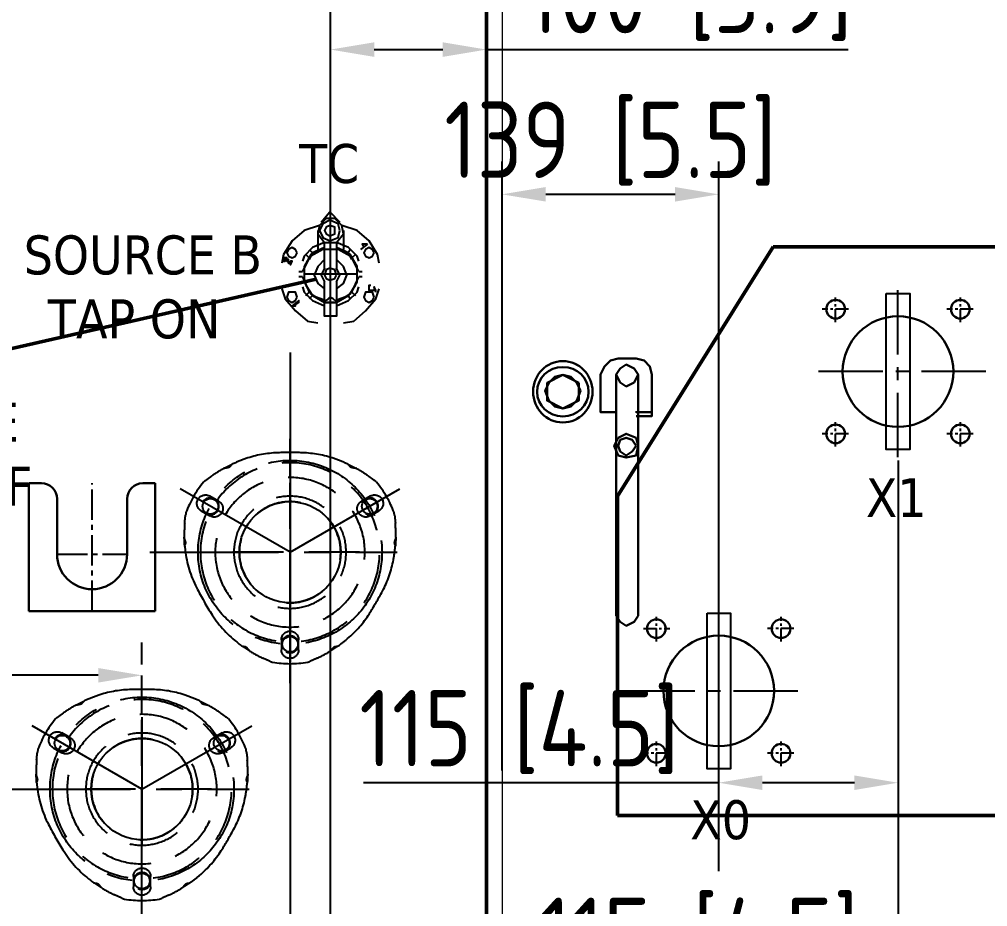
# Model space of a CAD drawing. Header units: millimetres. Extents: x 237080 to 246815, y -181726 to -175279.
# Drawn here: x 239253 to 239874, y -177125 to -176555 of the extents above; entities that cross this region are included whole.
import ezdxf

# ---------------------------------------------------------------- set-up
doc = ezdxf.new("R2010")
doc.units = ezdxf.units.MM
doc.header["$LTSCALE"] = 13
for name, pattern in [('CENTER', [50.8, 31.75, -6.35, 6.35, -6.35]), ('CENTER2', [1.125, 0.75, -0.125, 0.125, -0.125]), ('CENTERX2', [101.6, 63.5, -12.7, 12.7, -12.7]), ('DASHED', [0.75, 0.5, -0.25])]:
    doc.linetypes.add(name, pattern=pattern)
doc.layers.get('0').update_dxf_attribs({"color": 1, "linetype": 'CENTER'})
for name, color, linetype in [('1', 4, 'Continuous'), ('2', 3, 'Continuous'), ('2细线层', 4, 'Continuous'), ('3中心线层', 1, 'CENTER'), ('4虚线层', 6, 'DASHED'), ('中心线', 1, 'CENTER2'), ('粗实线', 4, 'Continuous')]:
    doc.layers.add(name, color=color, linetype=linetype)
for name, color, linetype, lineweight in [('1粗实线', 4, 'Continuous', 50), ('2细实线', 3, 'Continuous', 20), ('标注、文本', 3, 'Continuous', 25)]:
    doc.layers.add(name, color=color, linetype=linetype, lineweight=lineweight)
doc.styles.get("Standard").update_dxf_attribs({"font": 'gbenor.shx', "bigfont": 'gbcbig.shx'})
doc.styles.add('Tahoma$001', font='tahoma.ttf', dxfattribs={"height": 2.159784})
doc.dimstyles.new('英寸 1-10', dxfattribs={"dimscale": 14, "dimtxt": 3.5, "dimasz": 2, "dimexe": 1.5, "dimexo": 0.5, "dimgap": 0.5, "dimtad": 1, "dimtoh": 1, "dimdec": 1, "dimdsep": 46, "dimtxsty": 'Standard', "dimcen": 2.5, "dimclrd": 3, "dimclre": 3, "dimclrt": 3, "dimadec": 0, "dimazin": 2, "dimtfac": 1, "dimtdec": 1, "dimtmove": 0, "dimatfit": 2, "dimfxl": 1, "dimarcsym": 0})

# ---------------------------------------------------------------- blocks, each defined once
blk = doc.blocks.new('A$C712F3155')
at = {"layer": '1', "color": 1, "linetype": 'CENTERX2', "lineweight": -3, "ltscale": 0.1}
for p, q in [((90, 0), (90, 156.99)), ((90, 84.09), (19.54, 124.77)), ((90, 130.33), (90, 35.46)), ((90, 84.09), (160.46, 124.77)), ((0, 84.09), (158.71, 84.09))]:
    blk.add_line(p, q, dxfattribs=at)
blk.add_circle((90, 84.09), 59, dxfattribs=at)
at = {"layer": '2细线层'}
for centre in [(38.9, 113.59), (141.1, 113.59), (90, 25.09)]:
    blk.add_circle(centre, 5, dxfattribs=at)
at = {"layer": '标注、文本'}
for centre in [(38.9, 113.59), (141.1, 113.59), (90, 25.09)]:
    blk.add_arc(centre, 5.5, 242.67153, 150.00001, dxfattribs=at)
at = {"layer": '粗实线'}
blk.add_circle((90, 84.09), 32.5, dxfattribs=at)
blk = doc.blocks.new('0.020')
at = {"layer": '中心线', "ltscale": 2}
for p, q in [((13611.24, 16499.07), (13611.24, 16581.07)), ((13588.74, 16535.57), (13633.74, 16535.57))]:
    blk.add_line(p, q, dxfattribs=at)
at = {"layer": '粗实线', "lineweight": 30}
for p, q in [((13570.74, 16499.07), (13570.74, 16581.07)), ((13570.74, 16581.07), (13578.74, 16581.07)), ((13643.74, 16581.07), (13651.74, 16581.07)), ((13651.74, 16499.07), (13651.74, 16581.07)), ((13588.74, 16535.57), (13588.74, 16571.07)), ((13633.74, 16535.57), (13633.74, 16571.07)), ((13570.74, 16499.07), (13651.74, 16499.07))]:
    blk.add_line(p, q, dxfattribs=at)
for centre, radius, start, end in [((13578.74, 16571.07), 10, 0, 90), ((13643.74, 16571.07), 10, 90, 180), ((13611.24, 16535.57), 22.5, 180, 0)]:
    blk.add_arc(centre, radius, start, end, dxfattribs=at)
blk = doc.blocks.new('*D241')
at = {"layer": '2细实线', "color": 3, "linetype": 'ByBlock', "lineweight": -2}
for p, q in [((239204.68, -176998.23), (239204.68, -176955.5)), ((239331.68, -176969.63), (239331.68, -176955.5)), ((239204.68, -176976.5), (238972.8, -176976.5)), ((239303.68, -176976.5), (239232.68, -176976.5))]:
    blk.add_line(p, q, dxfattribs=at)
at = {"layer": '2细实线', "color": 3, "linetype": 'ByBlock'}
for points in [[(239232.68, -176971.83), (239232.68, -176981.16), (239204.68, -176976.5)], [(239303.68, -176971.83), (239303.68, -176981.16), (239331.68, -176976.5)]]:
    blk.add_solid(points, dxfattribs=at)
at = {"layer": 'Defpoints', "color": 0, "linetype": 'ByBlock'}
for p in [(239204.68, -176976.5), (239331.68, -176976.63), (239204.68, -177005.23)]:
    blk.add_point(p, dxfattribs=at)
at = {"layer": '2细实线', "color": 3, "linetype": 'ByBlock', "insert": (239074.74, -176943.97), "char_height": 49, "attachment_point": 5}
blk.add_mtext('127 [5.0]', dxfattribs=at)
blk = doc.blocks.new('A$C03F92070')
at = {"layer": '4虚线层', "ltscale": 5}
for p, q in [((67.85, 40.24), (67.85, 116.01)), ((16.36, 107.57), (21.99, 104.32)), ((113.71, 104.32), (119.34, 107.57)), ((16.49, 94.79), (10.86, 98.04)), ((124.84, 98.04), (119.21, 94.79)), ((23.33, 71.49), (112.37, 71.49)), ((62.35, 8.86), (62.35, 15.36)), ((73.35, 15.36), (73.35, 8.86))]:
    blk.add_line(p, q, dxfattribs=at)
for radius in [57.5, 48, 36, 32.5]:
    blk.add_circle((67.85, 71.49), radius, dxfattribs=at)
at = {"layer": '4虚线层', "ltscale": 5, "extrusion": (0, 0, -1)}
for centre, radius, start, end in [((-68.85, 46.49), 90, 64.92451, 71.02185), ((-62.34, 65.41), 70, 71.02185, 87.94531), ((-67.85, -88.03), 223.54, 87.94531, 92.05469), ((-73.35, 65.41), 70, 92.05469, 108.97815), ((-66.85, 46.49), 90, 108.97815, 115.07549), ((-68.85, 46.49), 90, 55.4521, 61.38179), ((-66.85, 46.49), 90, 118.61821, 124.5479), ((-67.85, 71.49), 71.5, 20.96454, 39.03546), ((-68.85, 46.49), 90, 51.08313, 52.23427), ((-66.85, 46.49), 90, 127.76573, 128.91687), ((-67.85, 71.49), 71.5, 140.96454, 159.03546), ((-90, 83.12), 90, 7.76573, 8.91687), ((-45.7, 83.12), 90, 171.08313, 172.23427), ((-90, 83.12), 90, 358.61821, 4.5479), ((-45.7, 83.12), 90, 175.4521, 181.38179), ((-90, 83.12), 90, 349.46719, 355.07549), ((-45.7, 83.12), 90, 184.92451, 186.60228), ((-65.57, 80.82), 70, 186.60228, 207.21776), ((-70.33, 79.46), 70, 331.9245, 349.46719), ((-205.81, 151.73), 223.54, 327.65027, 331.9245), ((70.97, 151.05), 223.54, 207.21776, 212.35682), ((-76.09, 69.57), 70, 310.17076, 327.65027), ((-58.73, 68.87), 70, 212.35682, 233.02623), ((-89, 84.85), 90, 304.92451, 310.17076), ((-46.7, 84.85), 90, 233.02623, 235.07549), ((-89, 84.85), 90, 295.4521, 301.38179), ((-46.7, 84.85), 90, 238.61821, 244.5479), ((-89, 84.85), 90, 291.08313, 292.23427), ((-67.85, 71.49), 71.5, 260.96454, 279.03546), ((-46.7, 84.85), 90, 247.76573, 248.91687)]:
    blk.add_arc(centre, radius, start, end, dxfattribs=at)
at = {"layer": '4虚线层', "ltscale": 5}
for centre, start, end in [((13.61, 102.81), 60, 240), ((122.09, 102.81), 300, 120), ((19.24, 99.56), 240, 60), ((116.46, 99.56), 120, 300), ((67.85, 15.36), 0, 180), ((67.85, 8.86), 180, 0)]:
    blk.add_arc(centre, 5.5, start, end, dxfattribs=at)
for points, knots in [([(30.89, 128.1), (30.89, 128.1), (30.88, 128.1), (30.83, 128.07), (30.76, 128.04), (30.57, 127.95), (30.45, 127.89), (30.18, 127.77), (30.03, 127.69), (29.7, 127.53), (29.52, 127.45), (29.16, 127.27), (28.96, 127.17), (28.58, 126.98), (28.39, 126.89), (27.99, 126.69), (27.8, 126.59), (27.42, 126.39), (27.24, 126.3), (26.87, 126.11), (26.7, 126.02), (26.39, 125.85), (26.24, 125.77), (25.98, 125.63), (25.87, 125.57), (25.69, 125.47), (25.63, 125.44), (25.58, 125.41), (25.57, 125.4), (25.57, 125.4), (25.57, 125.4), (25.57, 125.4)], [0, 0, 0, 0, 0.043819, 0.043819, 0.119878, 0.119878, 0.195937, 0.195937, 0.271996, 0.271996, 0.348055, 0.348055, 0.424114, 0.424114, 0.500173, 0.500173, 0.576231, 0.576231, 0.65229, 0.65229, 0.728349, 0.728349, 0.804408, 0.804408, 0.880467, 0.880467, 0.956526, 0.956526, 0.994556, 0.994556, 1, 1, 1, 1]), ([(30.71, 128.01), (30.65, 127.99), (30.59, 127.94), (30.48, 127.84), (30.42, 127.77), (30.3, 127.62), (30.24, 127.54), (30.11, 127.35), (30.04, 127.25), (29.89, 127.05), (29.81, 126.95), (29.62, 126.74), (29.51, 126.65), (29.29, 126.47), (29.16, 126.4), (28.9, 126.26), (28.77, 126.2), (28.36, 126.06), (28.08, 125.99), (27.53, 125.87), (27.26, 125.83), (26.87, 125.76), (26.75, 125.74), (26.5, 125.7), (26.38, 125.67), (26.05, 125.61), (25.85, 125.56), (25.74, 125.5)], [0, 0, 0, 0, 0.0625, 0.0625, 0.125, 0.125, 0.1875, 0.1875, 0.25, 0.25, 0.3125, 0.3125, 0.375, 0.375, 0.4375, 0.4375, 0.5, 0.5, 0.625, 0.625, 0.75, 0.75, 0.8125, 0.8125, 0.875, 0.875, 1, 1, 1, 1]), ([(110.13, 125.4), (110.13, 125.4), (110.13, 125.4), (110.13, 125.4), (110.12, 125.41), (110.07, 125.44), (110.01, 125.47), (109.83, 125.57), (109.72, 125.63), (109.46, 125.77), (109.31, 125.85), (108.99, 126.02), (108.81, 126.11), (108.45, 126.3), (108.26, 126.4), (107.88, 126.6), (107.68, 126.7), (107.29, 126.9), (107.1, 127), (106.72, 127.18), (106.53, 127.28), (106.16, 127.46), (105.99, 127.54), (105.66, 127.7), (105.51, 127.77), (105.24, 127.9), (105.12, 127.95), (104.94, 128.04), (104.87, 128.07), (104.82, 128.09), (104.81, 128.1), (104.8, 128.1), (104.8, 128.1), (104.8, 128.1)], [0, 0, 0, 0, 0.005743, 0.005743, 0.043766, 0.043766, 0.119813, 0.119813, 0.195859, 0.195859, 0.271906, 0.271906, 0.347952, 0.347952, 0.423999, 0.423999, 0.500046, 0.500046, 0.576092, 0.576092, 0.652139, 0.652139, 0.728185, 0.728185, 0.804232, 0.804232, 0.880279, 0.880279, 0.956325, 0.956325, 0.994349, 0.994349, 1, 1, 1, 1]), ([(109.96, 125.5), (109.9, 125.53), (109.83, 125.55), (109.65, 125.6), (109.54, 125.63), (109.21, 125.7), (108.96, 125.74), (108.44, 125.83), (108.17, 125.87), (107.63, 125.99), (107.34, 126.06), (106.94, 126.2), (106.8, 126.26), (106.54, 126.39), (106.42, 126.47), (106.19, 126.64), (106.08, 126.74), (105.9, 126.94), (105.81, 127.05), (105.66, 127.25), (105.59, 127.35), (105.46, 127.53), (105.39, 127.62), (105.28, 127.77), (105.22, 127.84), (105.11, 127.94), (105.05, 127.99), (104.99, 128.01)], [0, 0, 0, 0, 0.0625, 0.0625, 0.125, 0.125, 0.25, 0.25, 0.375, 0.375, 0.5, 0.5, 0.5625, 0.5625, 0.625, 0.625, 0.6875, 0.6875, 0.75, 0.75, 0.8125, 0.8125, 0.875, 0.875, 0.9375, 0.9375, 1, 1, 1, 1]), ([(14.22, 118.02), (14.2, 118), (14.15, 117.96), (14.08, 117.91), (14.01, 117.86), (13.97, 117.82), (13.95, 117.81)], [0, 0, 0, 0, 0.251777, 0.501943, 0.751136, 1, 1, 1, 1]), ([(14.55, 118.27), (14.52, 118.25), (14.46, 118.2), (14.38, 118.14), (14.3, 118.08), (14.25, 118.04), (14.22, 118.02)], [0, 0, 0, 0, 0.251749, 0.501948, 0.751171, 1, 1, 1, 1]), ([(15.74, 119.15), (15.69, 119.12), (15.59, 119.05), (15.45, 118.94), (15.32, 118.84), (15.18, 118.74), (15.05, 118.65), (14.92, 118.55), (14.8, 118.45), (14.67, 118.36), (14.59, 118.3), (14.55, 118.27)], [0, 0, 0, 0, 0.114473, 0.22719, 0.338528, 0.448878, 0.558641, 0.668227, 0.778044, 0.888502, 1, 1, 1, 1]), ([(17.82, 120.63), (17.81, 120.62), (17.74, 120.57), (17.58, 120.46), (17.28, 120.26), (16.94, 120.02), (16.6, 119.78), (16.29, 119.55), (16.01, 119.35), (15.83, 119.22), (15.74, 119.15)], [0, 0, 0, 0, 0.026865, 0.187364, 0.351072, 0.511786, 0.674931, 0.783277, 0.891149, 1, 1, 1, 1]), ([(119.96, 119.15), (119.92, 119.19), (119.82, 119.25), (119.69, 119.35), (119.55, 119.45), (119.41, 119.55), (119.28, 119.65), (119.06, 119.81), (118.76, 120.02), (118.42, 120.26), (118.12, 120.46), (117.96, 120.57), (117.89, 120.62), (117.88, 120.63)], [0, 0, 0, 0, 0.05466, 0.108896, 0.162888, 0.216817, 0.270864, 0.325211, 0.488741, 0.649833, 0.813717, 0.974388, 1, 1, 1, 1]), ([(121.15, 118.27), (121.11, 118.3), (121.03, 118.36), (120.9, 118.45), (120.78, 118.55), (120.65, 118.65), (120.52, 118.74), (120.38, 118.84), (120.25, 118.94), (120.1, 119.05), (120.01, 119.12), (119.96, 119.15)], [0, 0, 0, 0, 0.111498, 0.221956, 0.331773, 0.441359, 0.551122, 0.661472, 0.77281, 0.885527, 1, 1, 1, 1]), ([(121.48, 118.02), (121.45, 118.04), (121.4, 118.08), (121.32, 118.14), (121.23, 118.2), (121.18, 118.25), (121.15, 118.27)], [0, 0, 0, 0, 0.248829, 0.498052, 0.748251, 1, 1, 1, 1]), ([(121.75, 117.81), (121.73, 117.82), (121.69, 117.86), (121.62, 117.91), (121.55, 117.96), (121.5, 118), (121.48, 118.02)], [0, 0, 0, 0, 0.248864, 0.498057, 0.748223, 1, 1, 1, 1]), ([(13.95, 117.81), (13.92, 117.79), (13.88, 117.76), (13.82, 117.71), (13.77, 117.67), (13.74, 117.65), (13.73, 117.64)], [0, 0, 0, 0, 0.272943, 0.542517, 0.809704, 1, 1, 1, 1]), ([(121.97, 117.64), (121.96, 117.65), (121.93, 117.67), (121.88, 117.71), (121.82, 117.76), (121.78, 117.79), (121.75, 117.81)], [0, 0, 0, 0, 0.190293, 0.457482, 0.727057, 1, 1, 1, 1]), ([(0.69, 94.25), (0.68, 94.21), (0.67, 94.11), (0.65, 93.95), (0.63, 93.8), (0.61, 93.64), (0.59, 93.47), (0.57, 93.31), (0.55, 93.14), (0.53, 92.96), (0.52, 92.85), (0.52, 92.79)], [0, 0, 0, 0, 0.111498, 0.221956, 0.331773, 0.441359, 0.551122, 0.661472, 0.77281, 0.885527, 1, 1, 1, 1]), ([(0.74, 94.67), (0.73, 94.63), (0.73, 94.57), (0.71, 94.47), (0.7, 94.36), (0.69, 94.29), (0.69, 94.25)], [0, 0, 0, 0, 0.248829, 0.498052, 0.748251, 1, 1, 1, 1]), ([(0.82, 95.29), (0.82, 95.27), (0.81, 95.24), (0.81, 95.17), (0.8, 95.1), (0.79, 95.04), (0.78, 95.01)], [0, 0, 0, 0, 0.190297, 0.457484, 0.727058, 1, 1, 1, 1]), ([(134.92, 95.01), (134.91, 95.04), (134.9, 95.1), (134.89, 95.17), (134.89, 95.24), (134.88, 95.27), (134.88, 95.29)], [0, 0, 0, 0, 0.272943, 0.542517, 0.809704, 1, 1, 1, 1]), ([(134.96, 94.67), (134.96, 94.7), (134.95, 94.76), (134.94, 94.85), (134.93, 94.93), (134.92, 94.98), (134.92, 95.01)], [0, 0, 0, 0, 0.251777, 0.501943, 0.751136, 1, 1, 1, 1]), ([(135.01, 94.25), (135.01, 94.29), (135, 94.36), (134.99, 94.47), (134.97, 94.57), (134.96, 94.63), (134.96, 94.67)], [0, 0, 0, 0, 0.251749, 0.501948, 0.751171, 1, 1, 1, 1]), ([(135.18, 92.79), (135.18, 92.85), (135.16, 92.96), (135.15, 93.14), (135.13, 93.31), (135.11, 93.47), (135.09, 93.64), (135.07, 93.8), (135.05, 93.95), (135.03, 94.11), (135.02, 94.21), (135.01, 94.25)], [0, 0, 0, 0, 0.114473, 0.22719, 0.338528, 0.448878, 0.558641, 0.668227, 0.778044, 0.888502, 1, 1, 1, 1]), ([(0.52, 92.79), (0.51, 92.73), (0.5, 92.62), (0.48, 92.45), (0.46, 92.28), (0.45, 92.11), (0.43, 91.95), (0.4, 91.68), (0.37, 91.32), (0.33, 90.9), (0.3, 90.54), (0.29, 90.34), (0.28, 90.26), (0.28, 90.25)], [0, 0, 0, 0, 0.05466, 0.108897, 0.162889, 0.216817, 0.270864, 0.325211, 0.488741, 0.649833, 0.813717, 0.974388, 1, 1, 1, 1]), ([(135.42, 90.25), (135.42, 90.26), (135.41, 90.34), (135.4, 90.54), (135.37, 90.9), (135.33, 91.31), (135.29, 91.73), (135.25, 92.11), (135.22, 92.45), (135.2, 92.67), (135.18, 92.79)], [0, 0, 0, 0, 0.026865, 0.187364, 0.351073, 0.511786, 0.674931, 0.783277, 0.891149, 1, 1, 1, 1]), ([(0.02, 81.15), (0.02, 81.15), (0.02, 81.15), (0.02, 81.15), (0.02, 81.14), (0.02, 81.08), (0.02, 81.01), (0.02, 80.81), (0.03, 80.68), (0.04, 80.38), (0.04, 80.21), (0.05, 79.85), (0.06, 79.65), (0.08, 79.24), (0.09, 79.03), (0.11, 78.6), (0.12, 78.38), (0.14, 77.94), (0.16, 77.72), (0.18, 77.3), (0.2, 77.09), (0.23, 76.68), (0.24, 76.49), (0.27, 76.13), (0.28, 75.96), (0.3, 75.67), (0.32, 75.54), (0.33, 75.33), (0.34, 75.26), (0.34, 75.2), (0.35, 75.19), (0.35, 75.19), (0.35, 75.19), (0.35, 75.19)], [0, 0, 0, 0, 0.005743, 0.005743, 0.043766, 0.043766, 0.119813, 0.119813, 0.195859, 0.195859, 0.271906, 0.271906, 0.347952, 0.347952, 0.423999, 0.423999, 0.500046, 0.500046, 0.576092, 0.576092, 0.652139, 0.652139, 0.728185, 0.728185, 0.804232, 0.804232, 0.880279, 0.880279, 0.956325, 0.956325, 0.994349, 0.994349, 1, 1, 1, 1]), ([(0.02, 80.95), (0.02, 80.89), (0.04, 80.81), (0.08, 80.63), (0.12, 80.53), (0.22, 80.21), (0.31, 79.97), (0.5, 79.47), (0.59, 79.22), (0.76, 78.69), (0.85, 78.41), (0.92, 77.98), (0.94, 77.84), (0.96, 77.55), (0.95, 77.4), (0.91, 77.12), (0.88, 76.97), (0.8, 76.71), (0.75, 76.59), (0.65, 76.35), (0.6, 76.24), (0.51, 76.03), (0.47, 75.94), (0.39, 75.76), (0.37, 75.68), (0.33, 75.53), (0.32, 75.46), (0.33, 75.4)], [0, 0, 0, 0, 0.0625, 0.0625, 0.125, 0.125, 0.25, 0.25, 0.375, 0.375, 0.5, 0.5, 0.5625, 0.5625, 0.625, 0.625, 0.6875, 0.6875, 0.75, 0.75, 0.8125, 0.8125, 0.875, 0.875, 0.9375, 0.9375, 1, 1, 1, 1]), ([(135.37, 75.4), (135.38, 75.46), (135.37, 75.53), (135.33, 75.68), (135.31, 75.76), (135.23, 75.94), (135.19, 76.03), (135.1, 76.24), (135.04, 76.35), (134.95, 76.58), (134.9, 76.71), (134.82, 76.97), (134.79, 77.11), (134.75, 77.4), (134.74, 77.54), (134.76, 77.83), (134.78, 77.98), (134.85, 78.4), (134.93, 78.68), (135.11, 79.21), (135.2, 79.47), (135.34, 79.84), (135.38, 79.96), (135.47, 80.2), (135.51, 80.31), (135.62, 80.63), (135.68, 80.83), (135.68, 80.95)], [0, 0, 0, 0, 0.0625, 0.0625, 0.125, 0.125, 0.1875, 0.1875, 0.25, 0.25, 0.3125, 0.3125, 0.375, 0.375, 0.4375, 0.4375, 0.5, 0.5, 0.625, 0.625, 0.75, 0.75, 0.8125, 0.8125, 0.875, 0.875, 1, 1, 1, 1]), ([(135.35, 75.19), (135.35, 75.19), (135.35, 75.2), (135.36, 75.26), (135.37, 75.34), (135.38, 75.54), (135.4, 75.67), (135.42, 75.97), (135.43, 76.14), (135.46, 76.51), (135.48, 76.7), (135.5, 77.11), (135.52, 77.32), (135.54, 77.75), (135.56, 77.97), (135.58, 78.41), (135.59, 78.62), (135.61, 79.05), (135.62, 79.26), (135.64, 79.67), (135.65, 79.86), (135.66, 80.22), (135.66, 80.39), (135.67, 80.68), (135.67, 80.81), (135.68, 81.01), (135.68, 81.08), (135.68, 81.14), (135.68, 81.15), (135.68, 81.15), (135.68, 81.15), (135.68, 81.15)], [0, 0, 0, 0, 0.043819, 0.043819, 0.119878, 0.119878, 0.195937, 0.195937, 0.271996, 0.271996, 0.348055, 0.348055, 0.424114, 0.424114, 0.500173, 0.500173, 0.576232, 0.576232, 0.65229, 0.65229, 0.728349, 0.728349, 0.804408, 0.804408, 0.880467, 0.880467, 0.956526, 0.956526, 0.994556, 0.994556, 1, 1, 1, 1]), ([(37.3, 11.18), (37.3, 11.18), (37.31, 11.17), (37.36, 11.14), (37.42, 11.09), (37.59, 10.98), (37.7, 10.9), (37.95, 10.73), (38.09, 10.63), (38.39, 10.43), (38.55, 10.32), (38.89, 10.09), (39.07, 9.97), (39.42, 9.73), (39.61, 9.61), (39.98, 9.37), (40.16, 9.26), (40.51, 9.03), (40.69, 8.91), (41.04, 8.69), (41.2, 8.59), (41.51, 8.4), (41.65, 8.31), (41.9, 8.16), (42.01, 8.09), (42.18, 7.99), (42.24, 7.95), (42.29, 7.92), (42.3, 7.91), (42.3, 7.91), (42.3, 7.91), (42.3, 7.91)], [0, 0, 0, 0, 0.043819, 0.043819, 0.119878, 0.119878, 0.195937, 0.195937, 0.271996, 0.271996, 0.348055, 0.348055, 0.424114, 0.424114, 0.500173, 0.500173, 0.576231, 0.576231, 0.65229, 0.65229, 0.728349, 0.728349, 0.804408, 0.804408, 0.880467, 0.880467, 0.956526, 0.956526, 0.994556, 0.994556, 1, 1, 1, 1]), ([(37.47, 11.06), (37.52, 11.02), (37.59, 11), (37.73, 10.95), (37.82, 10.93), (38.01, 10.91), (38.11, 10.9), (38.34, 10.88), (38.46, 10.87), (38.71, 10.83), (38.85, 10.81), (39.11, 10.75), (39.25, 10.71), (39.52, 10.6), (39.64, 10.53), (39.89, 10.37), (40.01, 10.29), (40.34, 10.01), (40.54, 9.8), (40.91, 9.38), (41.09, 9.17), (41.34, 8.87), (41.42, 8.77), (41.58, 8.58), (41.66, 8.48), (41.88, 8.23), (42.02, 8.08), (42.13, 8.02)], [0, 0, 0, 0, 0.0625, 0.0625, 0.125, 0.125, 0.1875, 0.1875, 0.25, 0.25, 0.3125, 0.3125, 0.375, 0.375, 0.4375, 0.4375, 0.5, 0.5, 0.625, 0.625, 0.75, 0.75, 0.8125, 0.8125, 0.875, 0.875, 1, 1, 1, 1]), ([(93.4, 7.91), (93.4, 7.91), (93.4, 7.91), (93.4, 7.91), (93.41, 7.92), (93.46, 7.95), (93.52, 7.99), (93.69, 8.09), (93.8, 8.16), (94.06, 8.32), (94.2, 8.4), (94.51, 8.6), (94.68, 8.7), (95.02, 8.92), (95.2, 9.04), (95.56, 9.27), (95.75, 9.39), (96.12, 9.63), (96.3, 9.75), (96.65, 9.98), (96.83, 10.1), (97.16, 10.33), (97.32, 10.43), (97.62, 10.64), (97.76, 10.73), (98.01, 10.9), (98.11, 10.98), (98.28, 11.1), (98.34, 11.14), (98.39, 11.17), (98.4, 11.18), (98.4, 11.18), (98.4, 11.18), (98.4, 11.18)], [0, 0, 0, 0, 0.005743, 0.005743, 0.043766, 0.043766, 0.119813, 0.119813, 0.195859, 0.195859, 0.271906, 0.271906, 0.347952, 0.347952, 0.423999, 0.423999, 0.500046, 0.500046, 0.576092, 0.576092, 0.652139, 0.652139, 0.728185, 0.728185, 0.804232, 0.804232, 0.880279, 0.880279, 0.956325, 0.956325, 0.994349, 0.994349, 1, 1, 1, 1]), ([(93.57, 8.02), (93.62, 8.05), (93.68, 8.1), (93.82, 8.23), (93.89, 8.31), (94.11, 8.56), (94.27, 8.76), (94.61, 9.17), (94.79, 9.38), (95.16, 9.79), (95.36, 10), (95.69, 10.28), (95.8, 10.37), (96.05, 10.53), (96.18, 10.6), (96.44, 10.71), (96.58, 10.75), (96.85, 10.81), (96.98, 10.83), (97.24, 10.87), (97.36, 10.88), (97.58, 10.9), (97.69, 10.91), (97.88, 10.93), (97.96, 10.95), (98.11, 11), (98.18, 11.02), (98.23, 11.06)], [0, 0, 0, 0, 0.0625, 0.0625, 0.125, 0.125, 0.25, 0.25, 0.375, 0.375, 0.5, 0.5, 0.5625, 0.5625, 0.625, 0.625, 0.6875, 0.6875, 0.75, 0.75, 0.8125, 0.8125, 0.875, 0.875, 0.9375, 0.9375, 1, 1, 1, 1]), ([(50.31, 3.59), (50.32, 3.59), (50.4, 3.55), (50.57, 3.46), (50.9, 3.31), (51.28, 3.14), (51.66, 2.96), (52.01, 2.8), (52.32, 2.67), (52.52, 2.57), (52.63, 2.53)], [0, 0, 0, 0, 0.026866, 0.187364, 0.351073, 0.511786, 0.674931, 0.783277, 0.891149, 1, 1, 1, 1]), ([(52.63, 2.53), (52.68, 2.5), (52.79, 2.46), (52.95, 2.39), (53.11, 2.32), (53.26, 2.25), (53.41, 2.19), (53.56, 2.12), (53.7, 2.06), (53.85, 2), (53.94, 1.96), (53.98, 1.94)], [0, 0, 0, 0, 0.114473, 0.22719, 0.338528, 0.448878, 0.558641, 0.668227, 0.778044, 0.888502, 1, 1, 1, 1]), ([(53.98, 1.94), (54.02, 1.93), (54.09, 1.9), (54.18, 1.86), (54.28, 1.82), (54.34, 1.79), (54.37, 1.78)], [0, 0, 0, 0, 0.251749, 0.501948, 0.751171, 1, 1, 1, 1]), ([(54.37, 1.78), (54.4, 1.77), (54.45, 1.74), (54.54, 1.71), (54.61, 1.68), (54.66, 1.66), (54.69, 1.65)], [0, 0, 0, 0, 0.251777, 0.501943, 0.751136, 1, 1, 1, 1]), ([(54.69, 1.65), (54.71, 1.64), (54.77, 1.61), (54.84, 1.58), (54.9, 1.56), (54.93, 1.55), (54.94, 1.54)], [0, 0, 0, 0, 0.272943, 0.542518, 0.809705, 1, 1, 1, 1]), ([(80.76, 1.54), (80.77, 1.55), (80.8, 1.56), (80.86, 1.58), (80.93, 1.61), (80.99, 1.64), (81.01, 1.65)], [0, 0, 0, 0, 0.190295, 0.457482, 0.727057, 1, 1, 1, 1]), ([(81.01, 1.65), (81.04, 1.66), (81.08, 1.68), (81.16, 1.71), (81.25, 1.74), (81.3, 1.77), (81.33, 1.78)], [0, 0, 0, 0, 0.248864, 0.498057, 0.748223, 1, 1, 1, 1]), ([(81.33, 1.78), (81.36, 1.79), (81.42, 1.82), (81.52, 1.86), (81.61, 1.9), (81.68, 1.93), (81.72, 1.94)], [0, 0, 0, 0, 0.248829, 0.498052, 0.748251, 1, 1, 1, 1]), ([(81.72, 1.94), (81.76, 1.96), (81.85, 2), (82, 2.06), (82.14, 2.12), (82.29, 2.19), (82.44, 2.25), (82.59, 2.32), (82.75, 2.39), (82.91, 2.46), (83.02, 2.5), (83.07, 2.53)], [0, 0, 0, 0, 0.111498, 0.221956, 0.331773, 0.441359, 0.551122, 0.661472, 0.77281, 0.885527, 1, 1, 1, 1]), ([(83.07, 2.53), (83.12, 2.55), (83.23, 2.6), (83.38, 2.67), (83.54, 2.73), (83.69, 2.8), (83.84, 2.87), (84.09, 2.98), (84.42, 3.14), (84.8, 3.31), (85.13, 3.46), (85.3, 3.55), (85.38, 3.58), (85.39, 3.59)], [0, 0, 0, 0, 0.05466, 0.108897, 0.162889, 0.216817, 0.270864, 0.325211, 0.488741, 0.649834, 0.813718, 0.974389, 1, 1, 1, 1])]:
    blk.add_open_spline(points, degree=3, knots=knots, dxfattribs=at)
blk.add_open_spline([(0.82, 95.28), (0.81, 95.2), (0.82, 95.09), (0.84, 94.95)], degree=3, dxfattribs=at)
blk = doc.blocks.new('*D269')
at = {"layer": '2细实线', "color": 3, "linetype": 'ByBlock', "lineweight": -2}
for p, q in [((239562.67, -177037.64), (239562.67, -176646.78)), ((239701.67, -177029.53), (239701.67, -176646.78)), ((239590.67, -176667.78), (239673.67, -176667.78))]:
    blk.add_line(p, q, dxfattribs=at)
at = {"layer": '2细实线', "color": 3, "linetype": 'ByBlock'}
for points in [[(239590.67, -176663.11), (239590.67, -176672.44), (239562.67, -176667.78)], [(239673.67, -176663.11), (239673.67, -176672.44), (239701.67, -176667.78)]]:
    blk.add_solid(points, dxfattribs=at)
at = {"layer": 'Defpoints', "color": 0, "linetype": 'ByBlock'}
for p in [(239701.67, -176667.78), (239701.67, -177036.53), (239562.67, -177044.64)]:
    blk.add_point(p, dxfattribs=at)
at = {"layer": '2细实线', "color": 3, "linetype": 'ByBlock', "insert": (239632.17, -176635.27), "char_height": 49, "attachment_point": 5}
blk.add_mtext('139 [5.5]', dxfattribs=at)
blk = doc.blocks.new('*D270')
at = {"layer": '2细实线', "color": 3, "linetype": 'ByBlock', "lineweight": -2}
for p, q in [((239816.67, -176838.53), (239816.67, -177066.44)), ((239701.67, -177102.21), (239701.67, -177024.44)), ((239701.67, -177045.44), (239473.88, -177045.44)), ((239788.67, -177045.44), (239729.67, -177045.44))]:
    blk.add_line(p, q, dxfattribs=at)
at = {"layer": '2细实线', "color": 3, "linetype": 'ByBlock'}
for points in [[(239729.67, -177040.78), (239729.67, -177050.11), (239701.67, -177045.44)], [(239788.67, -177040.78), (239788.67, -177050.11), (239816.67, -177045.44)]]:
    blk.add_solid(points, dxfattribs=at)
at = {"layer": 'Defpoints', "color": 0, "linetype": 'ByBlock'}
for p in [(239816.67, -176831.53), (239816.67, -177045.44), (239701.67, -177109.21)]:
    blk.add_point(p, dxfattribs=at)
at = {"layer": '2细实线', "color": 3, "linetype": 'ByBlock', "insert": (239573.77, -177012.92), "char_height": 49, "attachment_point": 5}
blk.add_mtext('115 [4.5]', dxfattribs=at)
blk = doc.blocks.new('*D271')
at = {"layer": '2细实线', "color": 3, "linetype": 'ByBlock', "lineweight": -2}
for p, q in [((239931.67, -177029.03), (239931.67, -177199.69)), ((239816.67, -177066.25), (239816.67, -177199.69)), ((239816.67, -177178.69), (239588.88, -177178.69)), ((239903.67, -177178.69), (239844.67, -177178.69))]:
    blk.add_line(p, q, dxfattribs=at)
at = {"layer": '2细实线', "color": 3, "linetype": 'ByBlock'}
for points in [[(239844.67, -177174.02), (239844.67, -177183.35), (239816.67, -177178.69)], [(239903.67, -177174.02), (239903.67, -177183.35), (239931.67, -177178.69)]]:
    blk.add_solid(points, dxfattribs=at)
at = {"layer": 'Defpoints', "color": 0, "linetype": 'ByBlock'}
for p in [(239931.67, -177022.03), (239816.67, -177059.25), (239816.67, -177178.69)]:
    blk.add_point(p, dxfattribs=at)
at = {"layer": '2细实线', "color": 3, "linetype": 'ByBlock', "insert": (239688.77, -177146.17), "char_height": 49, "attachment_point": 5}
blk.add_mtext('115 [4.5]', dxfattribs=at)
blk = doc.blocks.new('*D254')
at = {"layer": '2细实线', "color": 3, "linetype": 'ByBlock', "lineweight": -2}
for p, q in [((239426.67, -176988.62), (239426.67, -177416.15)), ((239331.68, -177140.62), (239331.68, -177416.15)), ((239359.68, -177395.15), (239398.67, -177395.15)), ((239426.67, -177395.15), (239639.82, -177395.15))]:
    blk.add_line(p, q, dxfattribs=at)
at = {"layer": '2细实线', "color": 3, "linetype": 'ByBlock'}
for points in [[(239359.68, -177390.48), (239359.68, -177399.81), (239331.68, -177395.15)], [(239398.67, -177390.48), (239398.67, -177399.81), (239426.67, -177395.15)]]:
    blk.add_solid(points, dxfattribs=at)
at = {"layer": 'Defpoints', "color": 0, "linetype": 'ByBlock'}
for p in [(239426.67, -176981.62), (239331.68, -177133.62), (239426.67, -177395.15)]:
    blk.add_point(p, dxfattribs=at)
at = {"layer": '2细实线', "color": 3, "linetype": 'ByBlock', "insert": (239547.24, -177362.63), "char_height": 49, "attachment_point": 5}
blk.add_mtext('95 [3.7]', dxfattribs=at)
blk = doc.blocks.new('A$C3970166B')
at = {"layer": '标注、文本', "color": 4, "lineweight": 30}
for points in [[(20.32, 13.55), (18.63, 16.93), (16.09, 19.47), (12.7, 20.32), (9.31, 19.47), (6.77, 16.93), (5.08, 13.55), (6.77, 9.31), (9.31, 6.77), (12.7, 5.93), (16.09, 6.77), (18.63, 9.31)], [(19.47, 16.93), (12.7, 20.32), (5.93, 16.93), (5.93, 9.31), (12.7, 5.93), (19.47, 9.31)]]:
    blk.add_lwpolyline(points, close=True, dxfattribs=at)
for major_axis, ratio in [((0, 13.12), 0.967742), ((-11.01, 0), 0.961538)]:
    blk.add_ellipse((12.7, 13.12), major_axis=major_axis, ratio=ratio, start_param=0, end_param=6.283185, dxfattribs=at)
blk = doc.blocks.new('A$C33D96195')
at = {"layer": '标注、文本', "color": 4, "lineweight": 30}
for points in [[(54.61, 171.45), (49.53, 170.18), (45.72, 166.37), (43.18, 161.29)], [(54.61, 171.45), (66.04, 171.45)], [(76.2, 161.29), (74.93, 166.37), (71.12, 170.18), (66.04, 171.45)], [(67.31, 6.35), (67.31, 161.29), (64.77, 165.1), (59.69, 167.64), (55.88, 165.1), (53.34, 161.29), (55.88, 156.21), (59.69, 153.67), (64.77, 156.21), (67.31, 161.29)], [(53.34, 137.16), (43.18, 137.16), (43.18, 161.29)], [(53.34, 161.29), (53.34, 6.35)], [(76.2, 161.29), (76.2, 137.16), (66.04, 137.16), (76.2, 137.16), (76.2, 134.62), (66.04, 134.62)], [(53.34, 6.35), (55.88, 2.54), (59.69, 0), (64.77, 2.54), (67.31, 6.35)]]:
    blk.add_lwpolyline(points, dxfattribs=at)
for points in [[(30.48, 150.83), (27.94, 155.91), (24.13, 159.72), (19.05, 160.99), (13.97, 159.72), (10.16, 155.91), (7.62, 150.83), (10.16, 144.48), (13.97, 140.67), (19.05, 139.4), (24.13, 140.67), (27.94, 144.48)], [(29.21, 155.91), (19.05, 160.99), (8.89, 155.91), (8.89, 144.48), (19.05, 139.4), (29.21, 144.48)], [(67.31, 115.57), (66.04, 120.65), (59.69, 123.19), (54.61, 120.65), (52.07, 115.57), (54.61, 109.22), (59.69, 107.95), (66.04, 109.22)], [(66.04, 115.57), (63.5, 119.38), (59.69, 120.65), (55.88, 119.38), (54.61, 115.57), (55.88, 111.76), (59.69, 109.22), (63.5, 111.76)]]:
    blk.add_lwpolyline(points, close=True, dxfattribs=at)
for major_axis, ratio in [((0, 19.69), 0.967742), ((-16.51, 0), 0.961538)]:
    blk.add_ellipse((19.05, 150.2), major_axis=major_axis, ratio=ratio, start_param=0, end_param=6.283185, dxfattribs=at)
at = {"layer": '标注、文本', "xscale": 1.5, "yscale": 1.5, "zscale": 1.5}
blk.add_blockref('A$C3970166B', (0, 130.51), dxfattribs=at)
blk = doc.blocks.new('*D242')
at = {"layer": '2细实线', "color": 3, "linetype": 'ByBlock', "lineweight": -2}
for p, q in [((239452.67, -177327.39), (239452.67, -176553.89)), ((239552.67, -177161.53), (239552.67, -176553.89)), ((239480.67, -176574.89), (239524.67, -176574.89)), ((239552.67, -176574.89), (239784.69, -176574.89))]:
    blk.add_line(p, q, dxfattribs=at)
at = {"layer": '2细实线', "color": 3, "linetype": 'ByBlock'}
for points in [[(239480.67, -176570.22), (239480.67, -176579.55), (239452.67, -176574.89)], [(239524.67, -176570.22), (239524.67, -176579.55), (239552.67, -176574.89)]]:
    blk.add_solid(points, dxfattribs=at)
at = {"layer": 'Defpoints', "color": 0, "linetype": 'ByBlock'}
for p in [(239552.67, -176574.89), (239552.67, -177168.53), (239452.67, -177334.39)]:
    blk.add_point(p, dxfattribs=at)
at = {"layer": '2细实线', "color": 3, "linetype": 'ByBlock', "insert": (239682.68, -176542.36), "char_height": 49, "attachment_point": 5}
blk.add_mtext('100 [3.9]', dxfattribs=at)
blk = doc.blocks.new('A$C69525F90')
at = {"layer": '粗实线'}
h = blk.add_hatch(color=256, dxfattribs=at)
h.dxf.hatch_style = 2
h.paths.add_polyline_path([(2.19, 41.7), (1.1, 41.7), (2.19, 41.7), (3.29, 40.6), (3.29, 39.5), (4.39, 39.5), (4.39, 38.4), (5.49, 38.4), (5.49, 37.31), (6.58, 39.5), (5.49, 39.5), (4.39, 38.4), (4.39, 39.5), (4.39, 40.6), (3.29, 40.6), (3.29, 41.7)])
h = blk.add_hatch(color=256, dxfattribs=at)
h.dxf.hatch_style = 2
h.paths.add_polyline_path([(1.1, 41.7), (1.1, 40.6), (1.1, 39.5), (2.19, 39.5), (2.19, 40.6), (1.1, 40.6), (1.1, 41.7), (2.19, 41.7)])
h = blk.add_hatch(color=256, dxfattribs=at)
h.dxf.hatch_style = 2
h.paths.add_polyline_path([(6.58, 10.97), (7.68, 10.97), (10.97, 13.17), (10.97, 14.26)])
at = {"layer": '1', "color": 1, "linetype": 'CENTERX2', "lineweight": -3, "ltscale": 0.1}
for p, q in [((31.27, 4.39), (31.27, 47.18)), ((48.28, 31.27), (14.26, 31.27))]:
    blk.add_line(p, q, dxfattribs=at)
at = {"layer": '粗实线'}
for points in [[(25.24, 64.74), (30.72, 71.32), (37.31, 64.74)], [(24.14, 62.54), (14.26, 59.25), (6.58, 52.67), (1.1, 43.89), (0, 38.4)], [(35.11, 51.57), (39.5, 57.06), (38.4, 62.54), (34.02, 66.93), (28.53, 66.93), (24.14, 62.54), (23.04, 57.06), (27.43, 51.57)], [(62.54, 38.4), (61.45, 43.89), (55.96, 52.67), (48.28, 59.25), (38.4, 62.54)], [(23.04, 59.25), (23.04, 47.18)], [(39.5, 59.25), (39.5, 47.18)], [(27.43, 51.57), (19.75, 48.28), (14.26, 42.79), (13.17, 39.5)], [(27.43, 35.11), (27.43, 51.57), (35.11, 51.57), (35.11, 35.11)], [(49.38, 39.5), (48.28, 42.79), (42.79, 48.28), (35.11, 51.57)], [(54.86, 50.47), (50.47, 47.18)], [(54.86, 50.47), (51.57, 50.47), (52.67, 48.28)], [(27.43, 48.28), (18.65, 43.89), (14.26, 36.21), (14.26, 26.33), (18.65, 18.65), (27.43, 13.17), (35.11, 13.17), (35.11, 4.39), (27.43, 4.39), (27.43, 13.17)], [(44.99, 40.6), (43.89, 42.79), (36.21, 47.18), (26.33, 47.18), (18.65, 42.79), (17.56, 40.6)], [(35.11, 13.17), (43.89, 18.65), (48.28, 26.33), (48.28, 36.21), (43.89, 43.89), (35.11, 48.28)], [(27.43, 40.6), (23.04, 36.21), (20.85, 30.72), (23.04, 25.24), (27.43, 21.95)], [(35.11, 21.95), (39.5, 25.24), (41.7, 30.72), (39.5, 36.21), (35.11, 40.6)], [(27.43, 35.11), (25.24, 30.72), (27.43, 26.33)], [(35.11, 26.33), (37.31, 30.72), (35.11, 35.11)], [(35.11, 26.33), (35.11, 13.17), (27.43, 13.17), (27.43, 26.33)], [(0, 21.95), (2.19, 15.36), (8.78, 7.68), (16.46, 1.1), (23.04, 0)], [(13.17, 23.04), (14.26, 19.75), (19.75, 14.26), (27.43, 10.97)], [(15.36, 24.14), (19.75, 17.56), (28.53, 14.26)], [(34.02, 14.26), (42.79, 17.56), (47.18, 24.14)], [(35.11, 10.97), (42.79, 14.26), (48.28, 19.75), (49.38, 23.04)], [(39.5, 0), (46.09, 1.1), (53.77, 7.68), (60.35, 15.36), (62.54, 21.95)], [(60.35, 19.75), (60.35, 20.85), (59.25, 23.04), (59.25, 21.95), (59.25, 20.85), (58.16, 20.85), (57.06, 20.85), (55.96, 20.85), (55.96, 21.95), (55.96, 23.04), (55.96, 24.14), (57.06, 24.14)], [(34.02, 14.26), (32.92, 15.36), (30.72, 16.46), (29.63, 15.36), (28.53, 14.26)], [(34.02, 14.26), (32.92, 15.36), (30.72, 16.46), (29.63, 15.36), (28.53, 14.26)]]:
    blk.add_lwpolyline(points, dxfattribs=at)
for points in [[(37.31, 59.25), (36.21, 63.64), (30.72, 65.84), (26.33, 63.64), (24.14, 59.25), (26.33, 54.86), (30.72, 52.67), (36.21, 54.86)], [(34.02, 59.25), (34.02, 61.45), (30.72, 62.54), (28.53, 61.45), (27.43, 59.25), (28.53, 57.06), (30.72, 55.96), (34.02, 57.06)], [(9.88, 44.99), (8.78, 47.18), (6.58, 48.28), (4.39, 47.18), (3.29, 44.99), (4.39, 42.79), (6.58, 41.7), (8.78, 42.79)], [(59.25, 44.99), (58.16, 47.18), (55.96, 48.28), (53.77, 47.18), (52.67, 44.99), (53.77, 42.79), (55.96, 41.7), (58.16, 42.79)], [(2.19, 41.7), (1.1, 41.7), (2.19, 41.7), (3.29, 40.6), (3.29, 39.5), (4.39, 39.5), (4.39, 38.4), (5.49, 38.4), (5.49, 37.31), (6.58, 39.5), (5.49, 39.5), (4.39, 38.4), (4.39, 39.5), (4.39, 40.6), (3.29, 40.6), (3.29, 41.7)], [(1.1, 41.7), (1.1, 40.6), (1.1, 39.5), (2.19, 39.5), (2.19, 40.6), (1.1, 40.6), (1.1, 41.7), (2.19, 41.7)], [(35.11, 30.72), (34.02, 34.02), (30.72, 35.11), (28.53, 34.02), (27.43, 30.72), (28.53, 28.53), (30.72, 27.43), (34.02, 28.53)], [(9.88, 16.46), (8.78, 19.75), (6.58, 19.75), (4.39, 19.75), (3.29, 16.46), (4.39, 14.26), (6.58, 13.17), (8.78, 14.26)], [(59.25, 16.46), (58.16, 19.75), (55.96, 19.75), (53.77, 19.75), (52.67, 16.46), (53.77, 14.26), (55.96, 13.17), (58.16, 14.26)], [(6.58, 10.97), (7.68, 10.97), (10.97, 13.17), (10.97, 14.26)], [(7.68, 10.97), (8.78, 10.97)]]:
    blk.add_lwpolyline(points, close=True, dxfattribs=at)
for points in [[(17.56, 41.7), (17.56, 41.7), (15.36, 43.89), (15.36, 43.89)], [(17.56, 47.18), (17.56, 47.18), (19.75, 44.99), (19.75, 44.99)], [(27.43, 48.28), (27.43, 48.28), (19.75, 44.99), (19.75, 44.99)], [(42.79, 44.99), (42.79, 44.99), (35.11, 48.28), (35.11, 48.28)], [(42.79, 44.99), (42.79, 44.99), (43.89, 47.18), (43.89, 47.18)], [(47.18, 43.89), (47.18, 43.89), (44.99, 41.7), (44.99, 41.7)], [(17.56, 41.7), (17.56, 41.7), (13.17, 32.92), (13.17, 32.92)], [(49.38, 32.92), (49.38, 32.92), (44.99, 41.7), (44.99, 41.7)], [(10.97, 32.92), (10.97, 32.92), (13.17, 32.92), (13.17, 32.92)], [(49.38, 32.92), (49.38, 32.92), (51.57, 32.92), (51.57, 32.92)], [(13.17, 29.63), (13.17, 29.63), (10.97, 29.63), (10.97, 29.63)], [(13.17, 29.63), (13.17, 29.63), (17.56, 19.75), (17.56, 19.75)], [(44.99, 19.75), (44.99, 19.75), (49.38, 29.63), (49.38, 29.63)], [(51.57, 29.63), (51.57, 29.63), (49.38, 29.63), (49.38, 29.63)], [(15.36, 17.56), (15.36, 17.56), (17.56, 19.75), (17.56, 19.75)], [(44.99, 19.75), (44.99, 19.75), (47.18, 17.56), (47.18, 17.56)], [(19.75, 17.56), (19.75, 17.56), (17.56, 15.36), (17.56, 15.36)], [(19.75, 17.56), (19.75, 17.56), (27.43, 13.17), (27.43, 13.17)], [(35.11, 13.17), (35.11, 13.17), (42.79, 17.56), (42.79, 17.56)], [(43.89, 15.36), (43.89, 15.36), (42.79, 17.56), (42.79, 17.56)]]:
    blk.add_open_spline(points, degree=3, dxfattribs=at)
blk = doc.blocks.new('A$C2C6D2C8C')
at = {"color": 0, "linetype": 'ByBlock'}
for p, q in [((134.71, 136.18), (14.42, 136.18)), ((58.68, 131.42), (58.68, 109.14)), ((89.87, 131.42), (58.68, 131.42)), ((58.68, 131.42), (89.87, 131.42)), ((89.87, 131.42), (89.87, 109.14)), ((6.48, 128.24), (6.48, 127.68)), ((58.68, 129.19), (89.87, 129.19)), ((69.82, 118.56), (69.82, 124.74)), ((78.73, 118.56), (78.73, 124.74)), ((142.66, 127.68), (142.66, 128.24)), ((0, 117.68), (30.38, 117.68)), ((0, 117.68), (0, 58.38)), ((20.29, 117.68), (26.38, 117.68)), ((30.29, 117.68), (30.38, 117.68)), ((30.38, 117.68), (30.38, 84.6)), ((34.29, 117.68), (58.68, 117.68)), ((34.29, 117.68), (34.29, 84.6)), ((114.27, 117.68), (89.87, 117.68)), ((114.27, 117.68), (114.27, 84.6)), ((149.56, 117.68), (118.18, 117.68)), ((118.51, 117.68), (118.18, 117.68)), ((118.18, 117.68), (118.18, 84.6)), ((143.69, 117.68), (132.42, 117.68)), ((149.56, 117.68), (149.56, 58.38)), ((58.68, 109.14), (40.86, 42.3)), ((89.87, 109.14), (107.7, 42.3)), ((0, 18.79), (0, 68.09)), ((149.56, 18.79), (149.56, 68.09)), ((30.38, 18.79), (30.38, 49.17)), ((34.29, 18.79), (34.29, 49.17)), ((114.27, 18.79), (114.27, 49.17)), ((118.18, 18.79), (118.18, 49.17)), ((107.7, 42.3), (40.86, 42.3)), ((0, 18.79), (18.78, 18.79)), ((18.78, 18.79), (30.38, 18.79)), ((34.29, 18.79), (74.23, 18.79)), ((114.27, 18.79), (74.57, 18.79)), ((142.99, 18.79), (118.18, 18.79)), ((149.56, 18.79), (132.42, 18.79)), ((6.48, 7.94), (6.48, 8.79)), ((142.66, 8.79), (142.66, 7.94)), ((142.66, 7.94), (142.66, 8.79)), ((74.57, 0), (14.42, 0)), ((134.71, 0), (61.46, 0))]:
    blk.add_line(p, q, dxfattribs=at)
at = {"lineweight": 15}
for p, q in [((6.48, 127.68), (6.48, 117.68)), ((142.66, 127.68), (142.66, 117.68)), ((42.28, 77.88), (42.2, 71.38)), ((6.48, 8.37), (6.48, 18.79)), ((142.66, 8.79), (142.99, 18.79))]:
    blk.add_line(p, q, dxfattribs=at)
at = {"color": 0, "linetype": 'ByBlock', "lineweight": 18}
for p, q in [((69.78, 86.37), (69.78, 75.38)), ((78.78, 86.37), (78.78, 75.38)), ((69.78, 75.38), (65.2, 70.19)), ((69.78, 75.38), (68.12, 73.5)), ((78.78, 75.38), (71.47, 69.17)), ((33.78, 66.88), (40.78, 70.59)), ((42.28, 71.38), (38.28, 71.38)), ((40.78, 70.59), (40.78, 63.18)), ((42.28, 71.38), (54.79, 71.38)), ((40.78, 63.18), (33.78, 66.88)), ((42.28, 62.38), (38.28, 62.38)), ((42.28, 62.38), (54.79, 62.38)), ((42.28, 62.38), (42.28, 55.88)), ((42.28, 55.88), (42.28, 62.38)), ((65.2, 63.58), (69.78, 58.38)), ((78.78, 58.38), (71.47, 64.6)), ((69.78, 58.38), (68.12, 60.27)), ((69.78, 58.38), (69.78, 47.4)), ((78.78, 58.38), (78.78, 47.4))]:
    blk.add_line(p, q, dxfattribs=at)
at = {"color": 0, "linetype": 'ByBlock'}
for points in [[(48.46, 97.34), (41.45, 101.39), (34.44, 97.34), (34.44, 89.25), (41.45, 85.2), (48.46, 89.25)], [(100.34, 97.34), (107.35, 101.39), (114.36, 97.34), (114.36, 89.25), (107.35, 85.2), (100.34, 89.25)], [(48.46, 28.13), (41.45, 24.08), (34.44, 28.13), (34.44, 36.22), (41.45, 40.27), (48.46, 36.22)], [(100.34, 28.13), (107.35, 24.08), (114.36, 28.13), (114.36, 36.22), (107.35, 40.27), (100.34, 36.22)]]:
    blk.add_lwpolyline(points, close=True, dxfattribs=at)
at = {"lineweight": 15}
for centre in [(18.78, 101.88), (129.78, 101.88), (18.78, 31.88)]:
    blk.add_circle(centre, 6, dxfattribs=at)
at = {"color": 0, "linetype": 'ByBlock'}
for centre, radius in [((41.45, 93.3), 6.76), ((107.35, 93.3), 6.76), ((41.48, 93.34), 4.75), ((107.32, 93.34), 4.75), ((41.45, 32.17), 6.76), ((107.35, 32.17), 6.76), ((41.48, 32.13), 4.75), ((107.32, 32.13), 4.75)]:
    blk.add_circle(centre, radius, dxfattribs=at)
at = {"color": 0, "linetype": 'ByBlock', "lineweight": 18}
for radius in [20, 3.5]:
    blk.add_circle((74.28, 66.88), radius, dxfattribs=at)
at = {"color": 0, "linetype": 'ByBlock'}
for centre, radius, start, end in [((14.42, 128.24), 7.94, 90, 180), ((134.71, 128.24), 7.94, 0, 90), ((74.28, 124.74), 4.46, 360, 180), ((74.28, 118.56), 4.46, 180, 0), ((32.33, 84.64), 1.91, 181.29957, 358.70043), ((116.22, 84.64), 1.91, 181.29957, 358.70043), ((32.33, 49.13), 1.91, 1.29957, 178.70043), ((116.22, 49.13), 1.91, 1.29957, 178.70043), ((14.42, 7.94), 7.94, 180, 270), ((134.71, 7.94), 7.94, 270, 0)]:
    blk.add_arc(centre, radius, start, end, dxfattribs=at)
at = {"color": 0, "linetype": 'ByBlock', "lineweight": 18}
for centre, radius, start, end in [((42.28, 66.88), 11, 90, 270), ((74.28, 66.88), 12, 112.02431, 247.97569), ((74.28, 66.88), 12, 292.02431, 67.97569), ((38.28, 66.88), 4.5, 90, 270), ((68.95, 66.88), 5, 138.57633, 221.42367), ((74.34, 66.88), 3, 130.36454, 229.63546), ((74.28, 66.88), 5.5, 279.27093, 80.72907)]:
    blk.add_arc(centre, radius, start, end, dxfattribs=at)
at = {"layer": '粗实线', "lineweight": 30}
for points in [[(74.28, 66.88), (74.28, 94.98), (50.87, 80.93)], [(74.28, 94.98), (97.69, 80.93), (97.69, 73.13)], [(68.04, 88.73), (58.67, 84.05), (52.43, 73.13), (52.43, 62.2), (57.11, 51.28), (63.35, 48.16)], [(96.13, 73.13), (91.44, 84.05), (80.52, 90.29), (68.04, 90.29), (57.11, 84.05), (53.99, 79.37)], [(68.04, 88.73), (69.6, 85.61), (74.28, 84.05), (77.4, 85.61), (78.96, 88.73)], [(85.2, 48.16), (89.88, 51.28), (96.13, 62.2), (96.13, 73.13), (89.88, 84.05), (78.96, 88.73)], [(97.69, 54.4), (74.28, 40.36), (50.87, 54.4), (50.87, 80.93)], [(86.76, 73.13), (82.08, 77.81), (77.4, 80.93), (71.16, 80.93), (64.91, 77.81), (61.79, 73.13)], [(82.08, 73.13), (77.4, 76.25), (71.16, 76.25), (64.91, 73.13)], [(57.11, 73.13), (53.99, 71.57), (52.43, 66.88), (53.99, 63.76), (57.11, 62.2)], [(116.41, 62.2), (119.53, 63.76), (121.1, 66.88), (119.53, 71.57), (116.41, 73.13)], [(53.99, 55.96), (57.11, 51.28), (68.04, 45.04), (80.52, 45.04), (91.44, 51.28), (96.13, 62.2)], [(61.79, 62.2), (64.91, 57.52), (71.16, 54.4), (77.4, 54.4), (82.08, 57.52), (86.76, 62.2)], [(64.91, 62.2), (71.16, 59.08), (77.4, 59.08), (82.08, 62.2)], [(97.69, 62.2), (97.69, 54.4)]]:
    blk.add_lwpolyline(points, dxfattribs=at)
blk.add_lwpolyline([(77.4, 66.88), (75.84, 70.01), (74.28, 71.57), (71.16, 70.01), (69.6, 66.88), (71.16, 65.32), (74.28, 63.76), (75.84, 65.32)], close=True, dxfattribs=at)
for points in [[(57.11, 73.13), (57.11, 73.13), (64.91, 73.13), (64.91, 73.13)], [(82.08, 73.13), (82.08, 73.13), (116.41, 73.13), (116.41, 73.13)], [(57.11, 62.2), (57.11, 62.2), (64.91, 62.2), (64.91, 62.2)], [(82.08, 62.2), (82.08, 62.2), (116.41, 62.2), (116.41, 62.2)]]:
    blk.add_open_spline(points, degree=3, dxfattribs=at)
blk = doc.blocks.new('A$C7E87390C')
at = {"layer": '标注、文本'}
blk.add_blockref('A$C2C6D2C8C', (137.86, 88.85), dxfattribs=at)
at = {"layer": '标注、文本', "char_height": 25, "attachment_point": 7, "style": 'Tahoma$001'}
for s, insert, width in [('SOURCE A', (134.45, 285.68), 300.2431), ('TAP ON', (150.81, 244.66), 173.0045), ('SOURCE ', (3.84, 156.3), 236.5174), ('SOURCE B', (297.77, 156.3), 234.3294), ('TAP OFF', (9.38, 115.28), 173.0045), ('TAP ON', (313.31, 115.28), 173.0045), ('   SOURCE ', (143.34, 48.98), 300.2431), ('TAP OFF', (180.81, 7.96), 195.4923)]:
    blk.add_mtext(s, dxfattribs=dict(at, insert=insert, width=width))

msp = doc.modelspace()

# ---------------------------------------------------------------- linework, layer by layer
at = {"layer": '1', "color": 1, "linetype": 'CENTERX2', "lineweight": -3, "ltscale": 0.1}
msp.add_line((239452.668, -177819.357), (239452.668, -175957.972), dxfattribs=at)
at = {"layer": '1', "color": 1, "linetype": 'CENTERX2', "lineweight": -3, "ltscale": 0.05}
for p, q in [((239816.668, -176836.529), (239816.668, -176726.529)), ((239873.077, -176781.529), (239760.259, -176781.529)), ((239701.668, -177041.529), (239701.668, -176929.96)), ((239645.099, -176986.529), (239758.237, -176986.529))]:
    msp.add_line(p, q, dxfattribs=at)
at = {"layer": '2'}
msp.add_line((239426.668, -176769.258), (239426.668, -177025.8), dxfattribs=at)
at = {"layer": '2细实线', "linetype": 'ByBlock'}
msp.add_line((239562.668, -176067.529), (239562.668, -177677.529), dxfattribs=at)
at = {"layer": '3中心线层', "ltscale": 0.02}
for p, q in [((239776.668, -176749.737), (239776.668, -176733.926)), ((239856.668, -176749.737), (239856.668, -176733.926)), ((239784.856, -176741.529), (239768.027, -176741.529)), ((239864.856, -176741.529), (239848.027, -176741.529)), ((239776.668, -176829.737), (239776.668, -176813.926)), ((239856.668, -176829.737), (239856.668, -176813.926)), ((239784.856, -176821.529), (239768.027, -176821.529)), ((239864.856, -176821.529), (239848.027, -176821.529)), ((239661.668, -176954.737), (239661.668, -176938.926)), ((239741.668, -176954.737), (239741.668, -176938.926)), ((239653.48, -176946.529), (239670.308, -176946.529)), ((239749.856, -176946.529), (239733.027, -176946.529)), ((239661.668, -177034.737), (239661.668, -177018.926)), ((239741.668, -177034.737), (239741.668, -177018.926)), ((239669.856, -177026.529), (239653.027, -177026.529)), ((239749.856, -177026.529), (239733.027, -177026.529))]:
    msp.add_line(p, q, dxfattribs=at)
at = {"layer": '粗实线', "lineweight": 50}
for p, q in [((239552.668, -176067.529), (239552.668, -177677.529)), ((239636.668, -176861.529), (239736.668, -176701.529)), ((239736.668, -176701.529), (240046.668, -176701.529)), ((239443.341, -176722.308), (238332.889, -176974.972)), ((239636.668, -176861.529), (239636.668, -177066.529)), ((239636.668, -177066.529), (240016.668, -177066.529))]:
    msp.add_line(p, q, dxfattribs=at)
at = {"layer": '粗实线'}
for points in [[(239809.168, -176731.529), (239824.168, -176731.529), (239824.168, -176831.529), (239809.168, -176831.529)], [(239694.168, -176936.529), (239709.168, -176936.529), (239709.168, -177036.529), (239694.168, -177036.529)]]:
    msp.add_lwpolyline(points, close=True, dxfattribs=at)
at = {"layer": '粗实线', "lineweight": 30}
for centre, radius in [((239776.668, -176741.529), 6), ((239856.668, -176741.529), 6), ((239816.668, -176781.529), 35.5), ((239776.668, -176821.529), 6), ((239856.668, -176821.529), 6), ((239661.668, -176946.529), 6), ((239741.668, -176946.529), 6), ((239701.668, -176986.529), 35.5), ((239661.668, -177026.529), 6), ((239741.668, -177026.529), 6)]:
    msp.add_circle(centre, radius, dxfattribs=at)

# ---------------------------------------------------------------- block references
at = {"color": 7, "linetype": 'ByBlock', "lineweight": 30}
msp.add_blockref('A$C7E87390C', (238958.053, -176875.953), dxfattribs=at)
at = {"layer": '1粗实线', "color": 3, "linetype": 'ByBlock'}
msp.add_blockref('A$C69525F90', (239421.395, -176750.289), dxfattribs=at)
at = {"layer": '标注、文本'}
for name, p in [('A$C33D96195', (239582.62, -176944.692)), ('A$C712F3155', (239336.668, -176981.62)), ('0.020', (225688.441, -193434.294)), ('A$C712F3155', (239241.679, -177133.62))]:
    msp.add_blockref(name, p, dxfattribs=at)
at = {"layer": '标注、文本', "xscale": -1}
for p in [(239494.518, -176969.018), (239399.529, -177121.018)]:
    msp.add_blockref('A$C03F92070', p, dxfattribs=at)

# ---------------------------------------------------------------- texts
at = {"layer": '标注、文本', "style": 'Tahoma$001'}
for s, p in [('X1', (239796.039, -176874.972)), ('X0', (239683.412, -177081.666))]:
    msp.add_text(s, height=25, dxfattribs=at).set_placement(p)
at = {"layer": '标注、文本', "insert": (239432.492, -176660.969), "char_height": 25, "width": 173.00446, "attachment_point": 7, "style": 'Tahoma$001'}
msp.add_mtext('TC', dxfattribs=at)

# ---------------------------------------------------------------- dimensions: what is measured, and where the dimension line sits
at = {"layer": '2细实线', "linetype": 'ByBlock'}
for base, p1, p2, picture, middle in [((239552.668, -176574.885), (239452.668, -177334.394), (239552.668, -177168.533), '*D242', (239682.677, -176542.365)), ((239204.679, -176976.496), (239331.679, -176976.627), (239204.679, -177005.226), '*D241', (239074.742, -176943.975)), ((239816.668, -177178.688), (239931.668, -177022.029), (239816.668, -177059.254), '*D271', (239688.772, -177146.167))]:
    dim = msp.add_linear_dim(base=base, p1=p1, p2=p2, dimstyle='英寸 1-10', dxfattribs=at)
    dim.commit()
    dim.dimension.update_dxf_attribs({"geometry": picture, "text_midpoint": middle})
for base, p1, p2, picture, middle in [((239701.668, -176667.778), (239562.668, -177044.639), (239701.668, -177036.529), '*D269', (239632.168, -176667.778)), ((239816.668, -177045.445), (239701.668, -177109.205), (239816.668, -176831.529), '*D270', (239573.772, -177045.445)), ((239426.668, -177395.146), (239331.679, -177133.62), (239426.668, -176981.62), '*D254', (239547.243, -177395.146))]:
    dim = msp.add_linear_dim(base=base, p1=p1, p2=p2, dimstyle='英寸 1-10', dxfattribs=at)
    dim.commit()
    dim.dimension.update_dxf_attribs({"geometry": picture, "text_midpoint": middle, "dimtype": 160})

doc.saveas('drawing.dxf')
